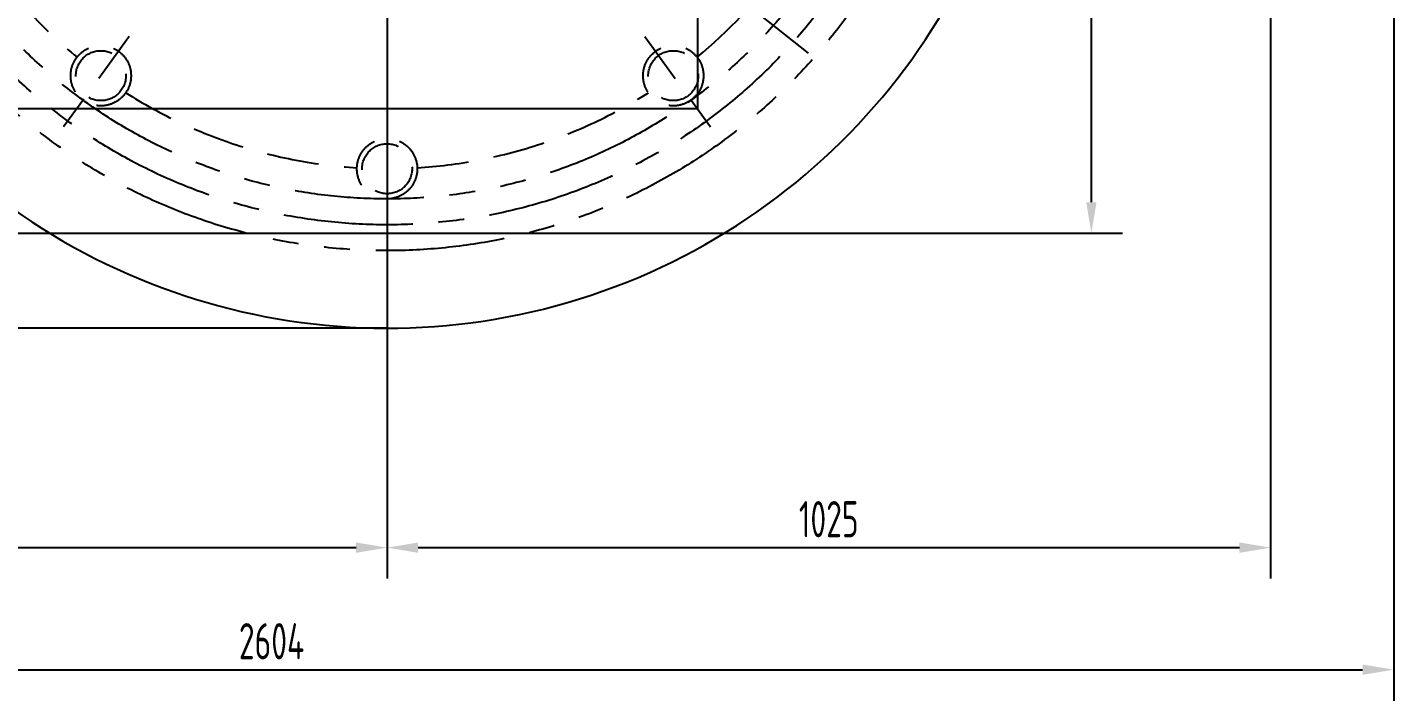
# Model space of a CAD drawing. Header units: millimetres. Extents: x 0 to 10092, y -2165 to 7128.
# Drawn here: x 2251 to 3836, y 3903 to 4685 of the extents above; entities that cross this region are included whole.
import ezdxf

# ---------------------------------------------------------------- set-up
doc = ezdxf.new("R2010")
doc.units = ezdxf.units.MM
doc.header["$LTSCALE"] = 120
for name, pattern in [('F', [0.75, 0.5, -0.25]), ('G', [2, 1.25, -0.25, 0.25, -0.25]), ('K', [2.5, 1.25, -0.25, 0.25, -0.25, 0.25, -0.25])]:
    doc.linetypes.add(name, pattern=pattern)
for name, color, linetype in [('01', 7, 'Continuous'), ('02', 1, 'Continuous'), ('04', 2, 'F'), ('05', 4, 'G'), ('07', 6, 'K'), ('08', 1, 'Continuous')]:
    doc.layers.add(name, color=color, linetype=linetype)
doc.styles.get("Standard").update_dxf_attribs({"font": 'isocp', "width": 0.707, "bigfont": 'intecad.shx'})

msp = doc.modelspace()

# ---------------------------------------------------------------- linework, layer by layer
at = {"layer": '01', "color": 7, "linetype": 'Continuous'}
msp.add_line((3028.4, 5507.6), (3028.4, 4590.6), dxfattribs=at)
at = {"layer": '01', "color": 7}
msp.add_line((1982.4, 4590.6), (3028.4, 4590.6), dxfattribs=at)
at = {"layer": '01', "color": 7, "linetype": 'Continuous'}
for radius, start, end in [(750, 221.2997, 0), (565, 309.5499, 338.4501)]:
    msp.add_arc((2668.4, 5085.6), radius, start, end, dxfattribs=at)
at = {"layer": '02', "color": 7}
msp.add_line((3157.4, 4654.8), (3023.4, 4761), dxfattribs=at)
at = {"layer": '04', "color": 7, "linetype": 'F'}
for p, q in [((2369.3, 4674), (2293.1, 4569.2)), ((2967.4, 4674), (3043.6, 4569.2)), ((2668.4, 4576.9), (2668.4, 4447.2))]:
    msp.add_line(p, q, dxfattribs=at)
for centre, radius in [((2336.3, 4628.6), 35), ((3000.5, 4628.6), 35), ((2336.3, 4628.6), 29), ((3000.5, 4628.6), 29), ((2668.4, 4520.6), 35), ((2668.4, 4520.6), 29)]:
    msp.add_circle(centre, radius, dxfattribs=at)
for start, end in [(201.5499, 230.4501), (237.5499, 266.4501), (273.5499, 302.4501)]:
    msp.add_arc((2668.4, 5085.6), 565, start, end, dxfattribs=at)
at = {"layer": '05', "color": 7}
msp.add_line((2668.4, 5928.8), (2668.4, 4105.5), dxfattribs=at)
at = {"layer": '05', "color": 7, "linetype": 'G'}
msp.add_circle((2668.4, 5085.6), 630, dxfattribs=at)
at = {"layer": '07', "color": 7, "linetype": 'K'}
msp.add_line((2668.4, 5534.8), (2668.4, 4602.1), dxfattribs=at)
for radius in [660, 600]:
    msp.add_circle((2668.4, 5085.6), radius, dxfattribs=at)
at = {"layer": '08', "color": 7}
for p, q in [((3836.4, 5517.6), (3836.4, 3903.4)), ((3485.6, 4481.7), (3485.6, 5049.6)), ((3693.4, 4980.3), (3693.4, 4045)), ((2668.4, 4695.3), (2668.4, 4045)), ((1902.4, 4445.7), (3521.6, 4445.7)), ((2668.4, 4335.6), (680.2, 4335.6)), ((2668.4, 4261.2), (2668.4, 4045)), ((1674.4, 4081), (2632.4, 4081)), ((2704.4, 4081), (3657.4, 4081)), ((1268.4, 3939.4), (3800.4, 3939.4))]:
    msp.add_line(p, q, dxfattribs=at)
for points in [[(3479.6, 4481.7), (3491.6, 4481.7), (3485.6, 4445.7)], [(2632.4, 4087), (2632.4, 4075), (2668.4, 4081)], [(2704.4, 4087), (2704.4, 4075), (2668.4, 4081)], [(3657.4, 4087), (3657.4, 4075), (3693.4, 4081)], [(3800.4, 3945.4), (3800.4, 3933.4), (3836.4, 3939.4)]]:
    msp.add_solid(points, dxfattribs=at)

# ---------------------------------------------------------------- texts
at = {"layer": '08', "color": 7, "char_height": 42, "attachment_point": 5}
for s, insert in [('1025', (3180.9, 4114)), ('2604', (2534.4, 3972.4))]:
    msp.add_mtext(s, dxfattribs=dict(at, insert=insert))

doc.saveas('drawing.dxf')
